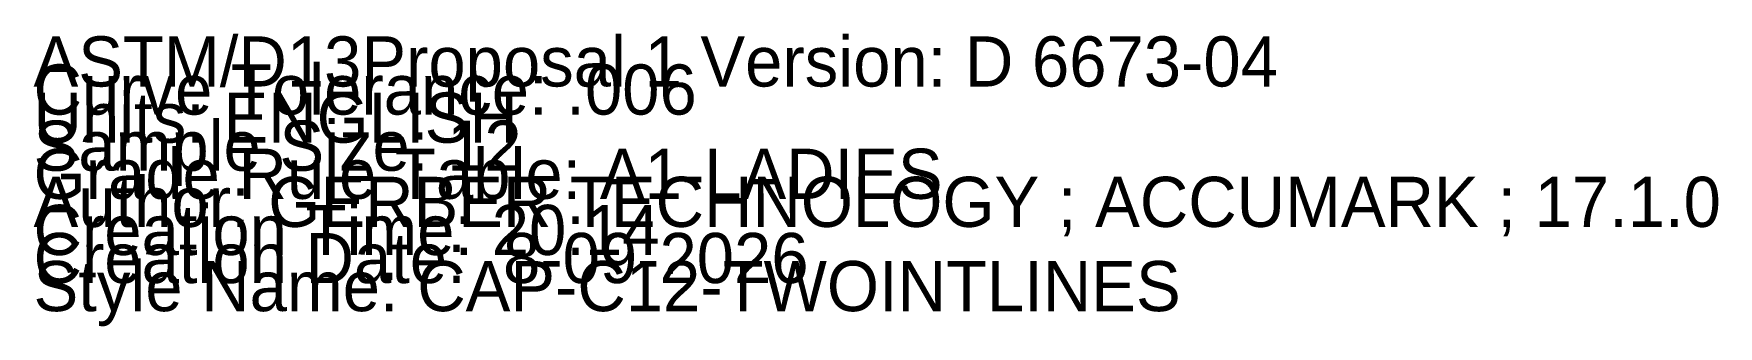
# Model space of a CAD drawing. Extents: x 0 to 10.1, y -0.1 to 20.8.
# Drawn here: x 0 to 8.4, y -0.08 to 1.38 of the extents above; entities outside this region: 1.
import ezdxf

# ---------------------------------------------------------------- set-up
doc = ezdxf.new("R2010")
doc.units = 0

# ---------------------------------------------------------------- blocks, each defined once
blk = doc.blocks.new('CAP-C12-TWOINTLINES_12')
at = {"layer": '1'}
for points in [[(2.6144, 18.3806), (2.6144, 20.7938)], [(2.6144, 20.7938), (5.832, 20.7938)], [(5.832, 20.7938), (5.832, 18.3806)], [(5.832, 18.3806), (2.6144, 18.3806)]]:
    blk.add_lwpolyline(points, dxfattribs=at)
at = {"layer": '2'}
for p in [(2.6144, 20.7938), (2.6144, 20.7938), (5.832, 20.7938), (5.832, 20.7938), (3.1426, 20.4506), (4.3761, 20.4506), (3.4188, 19.5872), (5.0276, 19.5872), (2.6144, 18.3806), (2.6144, 18.3806), (5.832, 18.3806), (5.832, 18.3806)]:
    blk.add_point(p, dxfattribs=at)
at = {"layer": '5'}
blk.add_line((3.4188, 19.5872), (5.0276, 19.5872), dxfattribs=at)
at = {"layer": '7'}
blk.add_line((3.4188, 19.5872), (5.0276, 19.5872), dxfattribs=at)
at = {"layer": '8'}
blk.add_line((3.1426, 20.4506), (4.3761, 20.4506), dxfattribs=at)
at = {"layer": '84'}
for points in [[(2.6144, 18.3806), (2.6144, 20.7938)], [(2.6144, 20.7938), (5.832, 20.7938)], [(5.832, 20.7938), (5.832, 18.3806)], [(5.832, 18.3806), (2.6144, 18.3806)]]:
    blk.add_lwpolyline(points, dxfattribs=at)
at = {"layer": '85'}
blk.add_lwpolyline([(3.1426, 20.4506), (4.3761, 20.4506)], dxfattribs=at)
at = {"layer": '1'}
for s, p in [('SIZE: 12', (4.2232, 20.1472)), ('CATEGORY: CAP-C12-TWOINTLINES', (4.2232, 20.0072)), ('ANNOTATION: RECTANGLE', (4.2232, 19.8672)), ('Quantity: 1,0', (4.2232, 19.7272)), ('Piece Name: CAP-C12-TWOINTLINES', (4.2232, 19.5872))]:
    blk.add_text(s, height=0.25, dxfattribs=at).set_placement(p)
at = {"layer": '8'}
blk.add_text('NM', height=0.25, dxfattribs=at).set_placement((3.1426, 20.4506))
at = {"layer": '85'}
blk.add_text('NM', height=0.25, dxfattribs=at).set_placement((3.1426, 20.4506))

msp = doc.modelspace()

# ---------------------------------------------------------------- block references
at = {"layer": '1'}
msp.add_blockref('CAP-C12-TWOINTLINES_12', (0, 0), dxfattribs=at)

# ---------------------------------------------------------------- texts
for s, p in [('ASTM/D13Proposal 1 Version: D 6673-04', (0, 1.12)), ('Curve Tolerance: .006', (0, 0.98)), ('Units: ENGLISH', (0, 0.84)), ('Sample Size: 12', (0, 0.7)), ('Grade Rule Table: A1-LADIES', (0, 0.56)), ('Author: GERBER TECHNOLOGY ; ACCUMARK ; 17.1.0', (0, 0.42)), ('Creation Time: 20:14', (0, 0.28)), ('Creation Date:  8-09-2026', (0, 0.14)), ('Style Name: CAP-C12-TWOINTLINES', (0, 0))]:
    msp.add_text(s, height=0.25, dxfattribs=at).set_placement(p)

doc.saveas('drawing.dxf')
